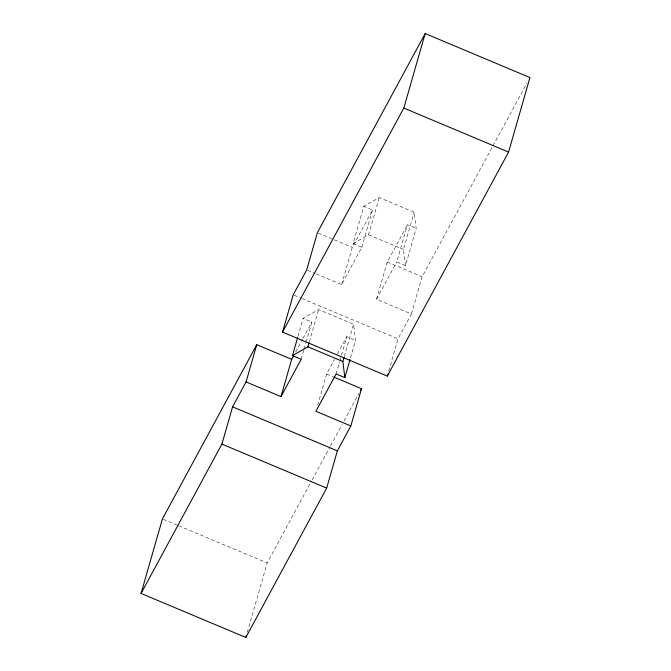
<?xml version="1.0" encoding="UTF-8"?>
<svg xmlns="http://www.w3.org/2000/svg" width="671" height="671" viewBox="0 0 671 671"><rect width="100%" height="100%" fill="white"/><g stroke="black" fill="none" stroke-linecap="round" stroke-linejoin="round"><path stroke-width="0.5" stroke-dasharray="3.35 2.52" d="M297.949 336.481L303.149 318.356L318.616 309.574L353.533 324.244L355.529 340.356L350.329 358.482M301.195 359.279L303.795 350.22M304.08 349.205L305.817 343.166M306.102 342.16L311.881 322.021L303.149 318.356M309.381 341.799L318.616 309.574M316.142 273.902L341.623 284.605L361.828 247.272L353.105 243.598L363.783 206.341L379.249 197.568L414.175 212.237L416.163 228.35L405.485 265.607L396.754 261.942L407.44 224.684L416.163 228.35M341.623 284.605L352.3 247.347L372.514 210.015L363.783 206.341M247.264 632.418L267.184 562.935L311.604 480.889M361.828 247.272L372.514 210.015M317.635 405.242L326.584 374.032L334.477 359.455M353.105 243.598L368.572 234.825L379.249 197.568M336.121 373.948L339.585 361.862M339.87 360.855L346.798 336.691L355.529 340.356M344.298 356.469L353.533 324.244M388.744 371.063L397.987 338.838L411.457 313.944L376.54 299.274L387.226 262.017L407.44 224.684M405.485 265.607L403.489 249.495L414.175 212.237M411.457 313.944L422.143 276.687L492.514 146.706M295.609 352.074L302.512 339.325M303.007 338.41L311.881 322.021M337.438 353.994L346.798 336.691M376.54 299.274L396.754 261.942M312.099 479.966L330.065 446.777M330.568 445.854L342.042 424.651M344.038 420.969L359.01 393.307M493.009 145.783L526.945 83.095M368.572 234.825L403.489 249.495M318.331 233.072L333.428 239.421M334.368 239.815L352.3 247.347M387.226 262.017L422.143 276.687M307.645 270.329L315.194 273.5M294.183 295.232L300.918 298.058M301.875 298.461L397.987 338.838M326.584 374.032L333.193 376.808M163.389 519.329L177.807 525.385M178.763 525.787L267.184 562.935"/><path stroke-width="1.01" d="M334.141 377.203L361.51 388.702L350.824 425.959L337.354 450.845L326.668 488.102L245.821 637.45L141.061 593.441L162.424 518.926L256.75 344.684L291.667 359.362L280.981 396.611L246.064 381.942L256.75 344.684M141.061 593.441L221.908 444.093L232.594 406.836L246.064 381.942M282.541 332.086L293.227 294.829L306.697 269.935L317.383 232.678L425.179 33.55L529.939 77.559L508.576 152.074L387.301 376.095L282.541 332.086L403.816 108.065L425.179 33.55M280.981 396.611L301.195 359.279L292.464 355.613L297.664 337.488M292.464 355.613L307.93 346.832L309.088 342.806M245.821 637.45L246.4 635.437M350.824 425.959L315.907 411.289L336.121 373.948L344.844 377.614L342.856 361.501L344.005 357.475M344.844 377.614L350.044 359.488M387.301 376.095L387.88 374.082M291.667 359.362L293.638 355.714M360.512 390.547L361.51 388.702M403.816 108.065L508.576 152.074M307.93 346.832L342.856 361.501M232.594 406.836L337.354 450.845M221.908 444.093L326.668 488.102"/></g></svg>
